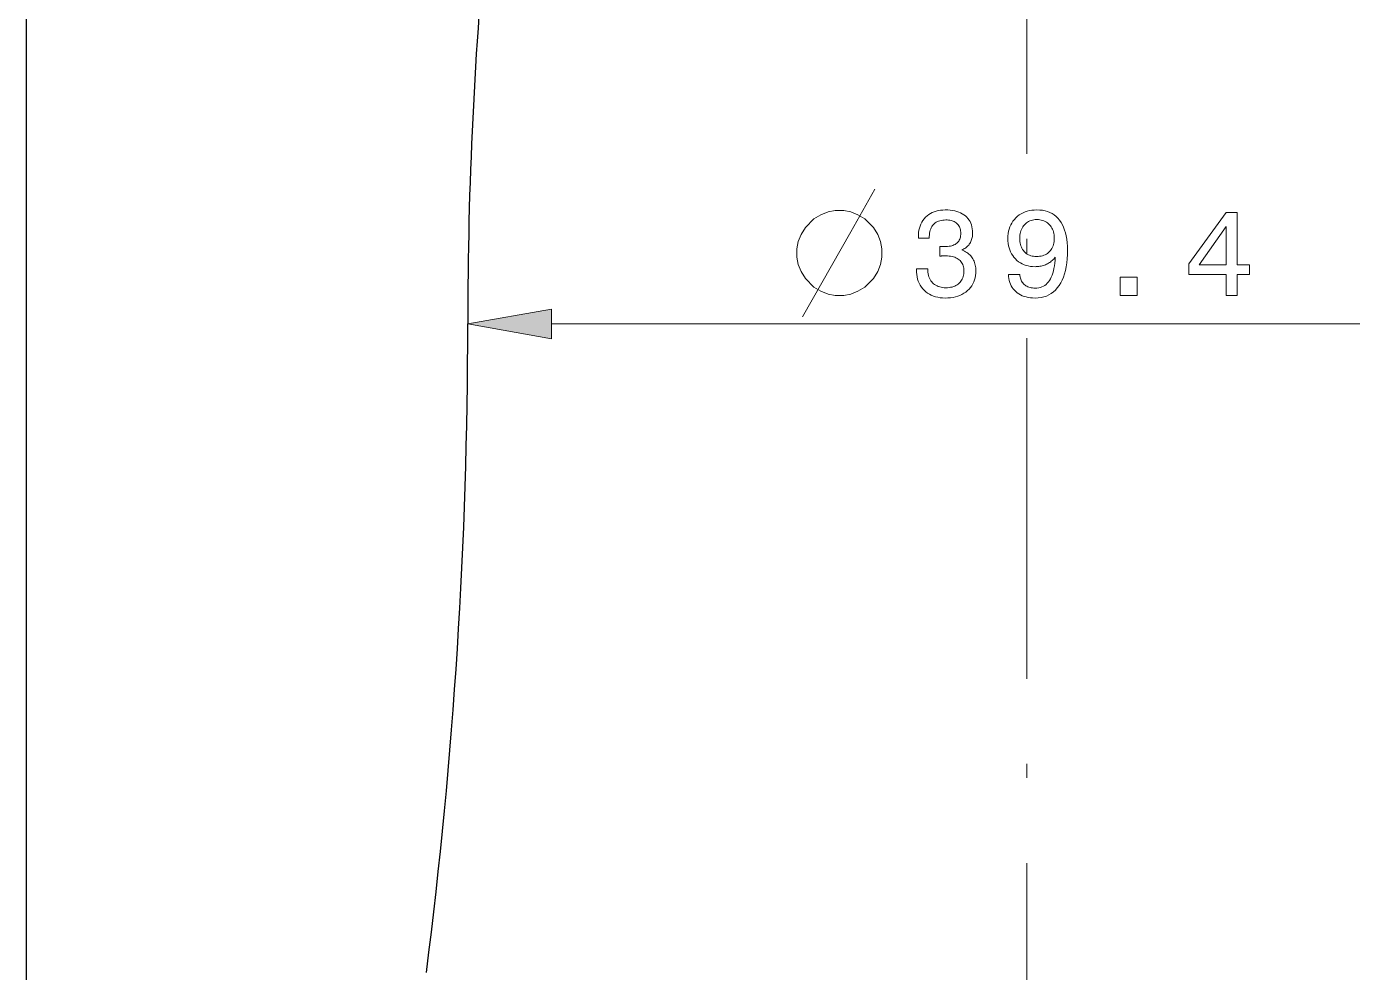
# Model space of a CAD drawing. Extents: x 0 to 297, y 0 to 420.
# Drawn here: x 111.37 to 158.1, y 156.46 to 189.8 of the extents above; entities that cross this region are included whole.
import ezdxf

# ---------------------------------------------------------------- set-up
doc = ezdxf.new("R2010")
doc.units = 0
doc.linetypes.add('DASHDOT', pattern=[18.5, 12, -3, 0.5, -3])

msp = doc.modelspace()

# ---------------------------------------------------------------- linework, layer by layer
at = {"color": 7, "linetype": 'DASHDOT', "lineweight": 13}
msp.add_line((146.616, 111.312), (146.616, 385.317), dxfattribs=at)
at = {"color": 7, "lineweight": 30}
msp.add_line((111.366, 135.715), (111.366, 248.215), dxfattribs=at)
at = {"color": 7, "lineweight": 13}
msp.add_line((129.871, 179.315), (163.362, 179.315), dxfattribs=at)
msp.add_lwpolyline([(138.717, 179.565), (140.417, 182.565), (141.267, 184.065)], dxfattribs=at)
for points in [[(140.167, 183.315), (139.867, 183.315), (139.617, 183.265), (139.367, 183.165), (139.117, 183.015), (138.817, 182.715), (138.667, 182.465), (138.567, 182.215), (138.517, 181.965), (138.517, 181.665), (138.567, 181.415), (138.667, 181.165), (138.817, 180.915), (139.117, 180.615), (139.367, 180.465), (139.617, 180.365), (139.867, 180.315), (140.167, 180.315), (140.417, 180.365), (140.667, 180.465), (140.917, 180.615), (141.217, 180.915), (141.367, 181.165), (141.467, 181.415), (141.517, 181.665), (141.517, 181.965), (141.467, 182.215), (141.367, 182.465), (141.217, 182.715), (140.917, 183.015), (140.667, 183.165), (140.417, 183.265)], [(142.728, 181.255), (143.127, 181.255), (143.129, 181.194), (143.135, 181.135), (143.145, 181.078), (143.157, 181.025), (143.173, 180.975), (143.192, 180.927), (143.214, 180.882), (143.24, 180.84), (143.269, 180.801), (143.3, 180.765), (143.335, 180.732), (143.373, 180.703), (143.413, 180.677), (143.456, 180.654), (143.502, 180.635), (143.55, 180.619), (143.601, 180.607), (143.654, 180.598), (143.711, 180.593), (143.77, 180.591), (143.827, 180.593), (143.883, 180.598), (143.935, 180.606), (143.986, 180.617), (144.033, 180.631), (144.079, 180.648), (144.121, 180.669), (144.161, 180.692), (144.199, 180.719), (144.234, 180.749), (144.267, 180.782), (144.295, 180.817), (144.321, 180.855), (144.343, 180.895), (144.362, 180.937), (144.377, 180.982), (144.389, 181.029), (144.397, 181.078), (144.402, 181.13), (144.404, 181.184), (144.402, 181.233), (144.397, 181.28), (144.389, 181.324), (144.377, 181.367), (144.362, 181.407), (144.344, 181.445), (144.322, 181.481), (144.297, 181.514), (144.268, 181.546), (144.236, 181.575), (144.202, 181.601), (144.164, 181.625), (144.124, 181.646), (144.081, 181.665), (144.035, 181.68), (143.986, 181.693), (143.935, 181.702), (143.881, 181.709), (143.825, 181.714), (143.765, 181.715), (143.757, 181.715), (143.748, 181.715), (143.74, 181.715), (143.731, 181.715), (143.722, 181.714), (143.713, 181.714), (143.704, 181.714), (143.695, 181.714), (143.686, 181.713), (143.677, 181.713), (143.667, 181.712), (143.657, 181.712), (143.646, 181.711), (143.635, 181.711), (143.623, 181.71), (143.61, 181.71), (143.597, 181.709), (143.584, 181.708), (143.569, 181.707), (143.554, 181.707), (143.554, 182.046), (143.564, 182.046), (143.573, 182.045), (143.582, 182.045), (143.591, 182.044), (143.6, 182.044), (143.609, 182.044), (143.617, 182.044), (143.626, 182.043), (143.635, 182.043), (143.643, 182.043), (143.651, 182.043), (143.66, 182.042), (143.668, 182.042), (143.676, 182.042), (143.684, 182.042), (143.691, 182.042), (143.699, 182.042), (143.706, 182.042), (143.714, 182.042), (143.721, 182.042), (143.778, 182.043), (143.831, 182.046), (143.882, 182.052), (143.93, 182.06), (143.974, 182.07), (144.016, 182.083), (144.054, 182.098), (144.09, 182.115), (144.123, 182.135), (144.152, 182.157), (144.179, 182.181), (144.203, 182.207), (144.224, 182.237), (144.242, 182.268), (144.257, 182.302), (144.27, 182.338), (144.28, 182.377), (144.287, 182.418), (144.291, 182.462), (144.292, 182.508), (144.291, 182.552), (144.287, 182.595), (144.28, 182.635), (144.271, 182.673), (144.258, 182.709), (144.243, 182.743), (144.226, 182.775), (144.205, 182.805), (144.182, 182.832), (144.156, 182.858), (144.128, 182.881), (144.097, 182.902), (144.064, 182.92), (144.029, 182.936), (143.991, 182.949), (143.95, 182.96), (143.908, 182.969), (143.863, 182.975), (143.815, 182.979), (143.765, 182.98), (143.709, 182.978), (143.656, 182.973), (143.606, 182.965), (143.558, 182.954), (143.513, 182.939), (143.471, 182.921), (143.432, 182.9), (143.395, 182.876), (143.361, 182.848), (143.33, 182.818), (143.302, 182.784), (143.276, 182.747), (143.254, 182.707), (143.235, 182.663), (143.218, 182.617), (143.205, 182.568), (143.195, 182.516), (143.187, 182.461), (143.183, 182.402), (143.181, 182.341), (142.798, 182.341), (142.798, 182.371), (142.8, 182.457), (142.808, 182.54), (142.821, 182.619), (142.839, 182.694), (142.862, 182.766), (142.89, 182.835), (142.923, 182.9), (142.962, 182.961), (143.005, 183.019), (143.054, 183.073), (143.107, 183.122), (143.163, 183.167), (143.223, 183.206), (143.287, 183.24), (143.354, 183.269), (143.425, 183.292), (143.5, 183.311), (143.578, 183.324), (143.659, 183.331), (143.744, 183.334), (143.834, 183.332), (143.92, 183.326), (144.001, 183.315), (144.079, 183.3), (144.152, 183.281), (144.221, 183.257), (144.286, 183.23), (144.347, 183.198), (144.404, 183.162), (144.457, 183.121), (144.505, 183.077), (144.548, 183.029), (144.586, 182.978), (144.619, 182.924), (144.647, 182.866), (144.669, 182.805), (144.687, 182.74), (144.7, 182.673), (144.707, 182.601), (144.71, 182.527), (144.709, 182.484), (144.706, 182.442), (144.701, 182.402), (144.694, 182.363), (144.686, 182.325), (144.675, 182.289), (144.663, 182.254), (144.648, 182.22), (144.632, 182.187), (144.614, 182.156), (144.594, 182.126), (144.572, 182.097), (144.548, 182.07), (144.522, 182.044), (144.495, 182.02), (144.466, 181.997), (144.435, 181.976), (144.402, 181.957), (144.367, 181.938), (144.33, 181.922), (144.378, 181.903), (144.423, 181.882), (144.465, 181.86), (144.506, 181.835), (144.543, 181.808), (144.579, 181.78), (144.612, 181.749), (144.643, 181.717), (144.672, 181.682), (144.698, 181.645), (144.722, 181.607), (144.743, 181.567), (144.762, 181.525), (144.778, 181.481), (144.792, 181.436), (144.804, 181.389), (144.812, 181.34), (144.819, 181.29), (144.822, 181.238), (144.824, 181.184), (144.821, 181.099), (144.812, 181.018), (144.797, 180.94), (144.776, 180.865), (144.75, 180.794), (144.717, 180.727), (144.679, 180.662), (144.635, 180.602), (144.585, 180.544), (144.528, 180.49), (144.467, 180.44), (144.403, 180.396), (144.334, 180.357), (144.261, 180.323), (144.185, 180.294), (144.104, 180.271), (144.02, 180.252), (143.932, 180.239), (143.84, 180.231), (143.744, 180.229), (143.653, 180.231), (143.566, 180.24), (143.483, 180.253), (143.403, 180.272), (143.327, 180.297), (143.255, 180.327), (143.187, 180.362), (143.122, 180.403), (143.061, 180.449), (143.004, 180.501), (142.952, 180.557), (142.905, 180.617), (142.863, 180.68), (142.827, 180.747), (142.797, 180.818), (142.772, 180.892), (142.753, 180.97), (142.739, 181.052), (142.731, 181.137), (142.728, 181.226)], [(145.979, 181.057), (146.375, 181.057), (146.379, 181.013), (146.385, 180.971), (146.393, 180.931), (146.405, 180.893), (146.419, 180.856), (146.435, 180.822), (146.455, 180.79), (146.476, 180.76), (146.501, 180.731), (146.528, 180.705), (146.558, 180.681), (146.589, 180.66), (146.623, 180.641), (146.658, 180.624), (146.696, 180.61), (146.736, 180.599), (146.777, 180.59), (146.821, 180.584), (146.867, 180.58), (146.915, 180.579), (146.979, 180.581), (147.04, 180.589), (147.098, 180.603), (147.153, 180.622), (147.205, 180.646), (147.254, 180.675), (147.3, 180.71), (147.343, 180.751), (147.382, 180.796), (147.419, 180.847), (147.452, 180.904), (147.483, 180.966), (147.511, 181.034), (147.536, 181.108), (147.557, 181.187), (147.576, 181.271), (147.593, 181.362), (147.606, 181.458), (147.616, 181.559), (147.623, 181.666), (147.597, 181.634), (147.571, 181.604), (147.543, 181.575), (147.513, 181.548), (147.483, 181.522), (147.452, 181.498), (147.419, 181.476), (147.386, 181.455), (147.351, 181.435), (147.316, 181.418), (147.279, 181.402), (147.241, 181.387), (147.203, 181.375), (147.164, 181.364), (147.124, 181.354), (147.083, 181.347), (147.041, 181.341), (146.998, 181.337), (146.955, 181.334), (146.911, 181.333), (146.827, 181.336), (146.747, 181.344), (146.67, 181.358), (146.596, 181.377), (146.525, 181.402), (146.457, 181.432), (146.393, 181.467), (146.332, 181.508), (146.274, 181.555), (146.219, 181.606), (146.169, 181.663), (146.124, 181.723), (146.084, 181.786), (146.049, 181.853), (146.02, 181.923), (145.996, 181.997), (145.978, 182.074), (145.964, 182.155), (145.956, 182.239), (145.954, 182.326), (145.956, 182.414), (145.965, 182.499), (145.979, 182.581), (145.999, 182.658), (146.024, 182.733), (146.055, 182.804), (146.092, 182.872), (146.134, 182.936), (146.182, 182.997), (146.235, 183.055), (146.293, 183.108), (146.355, 183.155), (146.42, 183.197), (146.488, 183.234), (146.56, 183.264), (146.635, 183.289), (146.714, 183.309), (146.797, 183.323), (146.883, 183.331), (146.972, 183.334), (147.074, 183.33), (147.172, 183.32), (147.265, 183.301), (147.353, 183.276), (147.435, 183.243), (147.513, 183.203), (147.586, 183.155), (147.655, 183.101), (147.718, 183.039), (147.776, 182.969), (147.829, 182.893), (147.877, 182.811), (147.919, 182.722), (147.955, 182.626), (147.986, 182.524), (148.011, 182.416), (148.03, 182.301), (148.044, 182.179), (148.053, 182.052), (148.056, 181.917), (148.053, 181.759), (148.044, 181.608), (148.029, 181.464), (148.008, 181.328), (147.981, 181.199), (147.949, 181.078), (147.91, 180.964), (147.865, 180.858), (147.815, 180.759), (147.758, 180.667), (147.696, 180.584), (147.629, 180.509), (147.557, 180.444), (147.48, 180.387), (147.398, 180.338), (147.31, 180.299), (147.218, 180.268), (147.121, 180.246), (147.018, 180.233), (146.911, 180.229), (146.827, 180.231), (146.747, 180.238), (146.671, 180.249), (146.598, 180.265), (146.528, 180.285), (146.462, 180.31), (146.399, 180.339), (146.34, 180.373), (146.284, 180.411), (146.232, 180.454), (146.184, 180.501), (146.141, 180.551), (146.103, 180.603), (146.07, 180.659), (146.042, 180.718), (146.019, 180.78), (146.002, 180.844), (145.989, 180.912), (145.981, 180.983)], [(153.649, 180.315), (153.649, 181.057), (152.331, 181.057), (152.331, 181.437), (153.644, 183.248), (154.037, 183.248), (154.037, 181.403), (154.465, 181.403), (154.465, 181.057), (154.037, 181.057), (154.037, 180.315)], [(146.371, 182.331), (146.373, 182.274), (146.378, 182.219), (146.386, 182.167), (146.397, 182.117), (146.411, 182.069), (146.429, 182.024), (146.45, 181.981), (146.474, 181.94), (146.502, 181.902), (146.532, 181.866), (146.566, 181.833), (146.601, 181.803), (146.638, 181.777), (146.678, 181.754), (146.72, 181.735), (146.763, 181.72), (146.809, 181.707), (146.857, 181.699), (146.907, 181.694), (146.959, 181.692), (147.017, 181.694), (147.072, 181.699), (147.125, 181.707), (147.175, 181.719), (147.223, 181.735), (147.268, 181.754), (147.31, 181.776), (147.35, 181.802), (147.387, 181.831), (147.422, 181.864), (147.454, 181.899), (147.482, 181.937), (147.507, 181.978), (147.529, 182.021), (147.548, 182.067), (147.563, 182.116), (147.575, 182.167), (147.583, 182.22), (147.588, 182.276), (147.59, 182.335), (147.588, 182.394), (147.583, 182.45), (147.575, 182.505), (147.563, 182.556), (147.548, 182.605), (147.529, 182.652), (147.507, 182.696), (147.482, 182.738), (147.454, 182.778), (147.422, 182.814), (147.387, 182.848), (147.35, 182.879), (147.311, 182.905), (147.27, 182.928), (147.226, 182.948), (147.18, 182.964), (147.131, 182.977), (147.08, 182.985), (147.027, 182.991), (146.972, 182.993), (146.919, 182.991), (146.868, 182.985), (146.819, 182.976), (146.773, 182.963), (146.728, 182.947), (146.686, 182.927), (146.645, 182.903), (146.607, 182.876), (146.571, 182.845), (146.537, 182.81), (146.505, 182.773), (146.477, 182.733), (146.452, 182.69), (146.431, 182.646), (146.412, 182.599), (146.398, 182.55), (146.386, 182.499), (146.378, 182.445), (146.373, 182.389)], [(152.694, 181.403), (153.649, 181.403), (153.649, 182.746)], [(149.915, 180.315), (149.915, 180.958), (150.512, 180.958), (150.512, 180.315)], [(129.871, 179.836), (126.916, 179.315), (129.871, 178.794)]]:
    msp.add_lwpolyline(points, close=True, dxfattribs=at)
at = {"color": 7, "lineweight": 30}
for centre, radius, start, end in [((276.916, 179.315), 150, 174.45736, 180.00001), ((-53.42, 179.315), 180.336, 352.71763, 360)]:
    msp.add_arc(centre, radius, start, end, dxfattribs=at)
at = {"color": 7, "lineweight": 13}
msp.add_solid([(129.871, 179.836), (126.916, 179.315), (129.871, 179.836), (129.871, 178.794)], dxfattribs=at)

doc.saveas('drawing.dxf')
